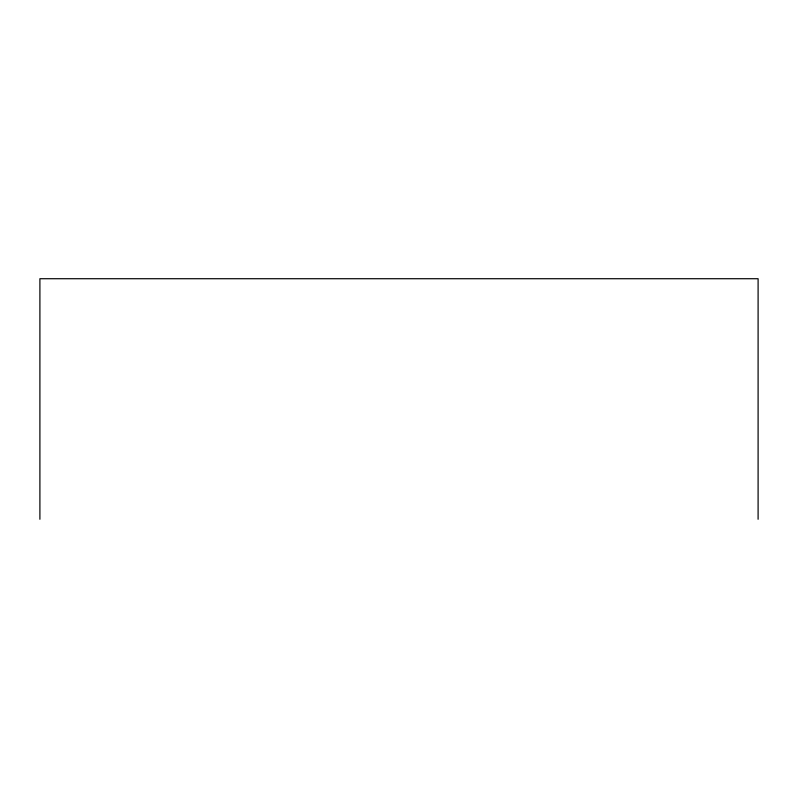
<?xml version="1.0" encoding="UTF-8"?>
<svg xmlns="http://www.w3.org/2000/svg" width="798" height="798" viewBox="0 0 798 798"><rect width="100%" height="100%" fill="white"/><g stroke="black" fill="none" stroke-linecap="round" stroke-linejoin="round"><path stroke-width="1.2" d="M758.1 519.279L758.1 278.721L39.9 278.721L39.9 519.279"/></g></svg>
